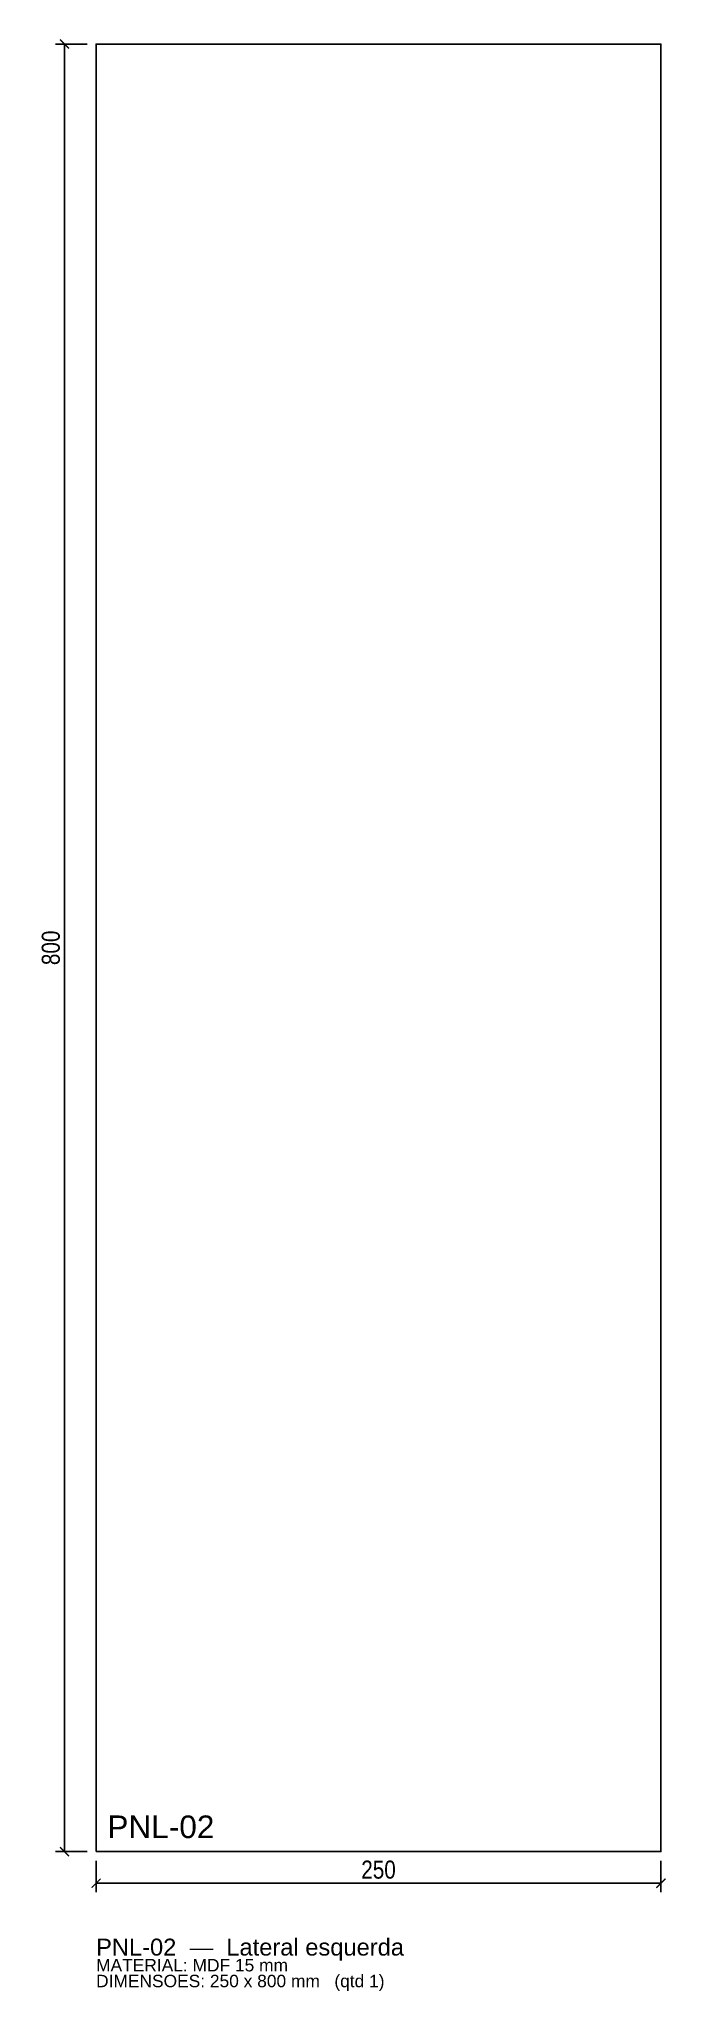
# Model space of a CAD drawing. Header units: millimetres. Extents: x -25 to 252, y -62 to 802.
import ezdxf

# ---------------------------------------------------------------- set-up
doc = ezdxf.new("R2010")
doc.units = ezdxf.units.MM
for name, color, linetype in [('CORTE', 1, 'Continuous'), ('COTA', 4, 'Continuous'), ('GRAVACAO', 3, 'Continuous'), ('TEXTO', 7, 'Continuous')]:
    doc.layers.add(name, color=color, linetype=linetype)
doc.styles.add('ARIAL', font='arial.ttf')
doc.styles.add('OpenSansCondensed-Light', font='OpenSansCondensed-Light.ttf')
doc.dimstyles.new('EZDXF', dxfattribs={"dimtxt": 8, "dimasz": 4, "dimexe": 4, "dimexo": 4, "dimgap": 2, "dimtad": 1, "dimdec": 0, "dimdsep": 46, "dimtxsty": 'OpenSansCondensed-Light', "dimblk": 'ARCHTICK', "dimcen": 2.5, "dimclrd": 4, "dimclre": 4, "dimclrt": 4, "dimazin": 3, "dimtfac": 0.5, "dimtmove": 2, "dimatfit": 3})

# ---------------------------------------------------------------- blocks, each defined once
blk = doc.blocks.new('_ARCHTICK')
at = {"color": 0, "linetype": 'BYBLOCK', "const_width": 0.15}
blk.add_lwpolyline([(-0.5, -0.5), (0.5, 0.5)], dxfattribs=at)

msp = doc.modelspace()

# ---------------------------------------------------------------- linework, layer by layer
at = {"layer": 'CORTE'}
msp.add_lwpolyline([(0, 0), (250, 0), (250, 800), (0, 800)], close=True, dxfattribs=at)

# ---------------------------------------------------------------- texts
at = {"layer": 'GRAVACAO', "style": 'ARIAL'}
msp.add_text('PNL-02', height=10, dxfattribs=at).set_placement((5, 6))
at = {"layer": 'TEXTO', "style": 'ARIAL'}
for s, height, p in [('PNL-02  —  Lateral esquerda', 7.5, (0, -46)), ('MATERIAL: MDF 15 mm', 5.5, (0, -53)), ('DIMENSOES: 250 x 800 mm   (qtd 1)', 5.5, (0, -60))]:
    msp.add_text(s, height=height, dxfattribs=at).set_placement(p)

# ---------------------------------------------------------------- dimensions: what is measured, and where the dimension line sits
at = {"layer": 'COTA'}
msp.add_linear_dim(base=(-14, 0), p1=(0, 0), p2=(0, 800), angle=90, dimstyle='EZDXF', dxfattribs=at).render()
msp.add_linear_dim(base=(0, -14), p1=(0, 0), p2=(250, 0), dimstyle='EZDXF', dxfattribs=at).render()

doc.saveas('drawing.dxf')
